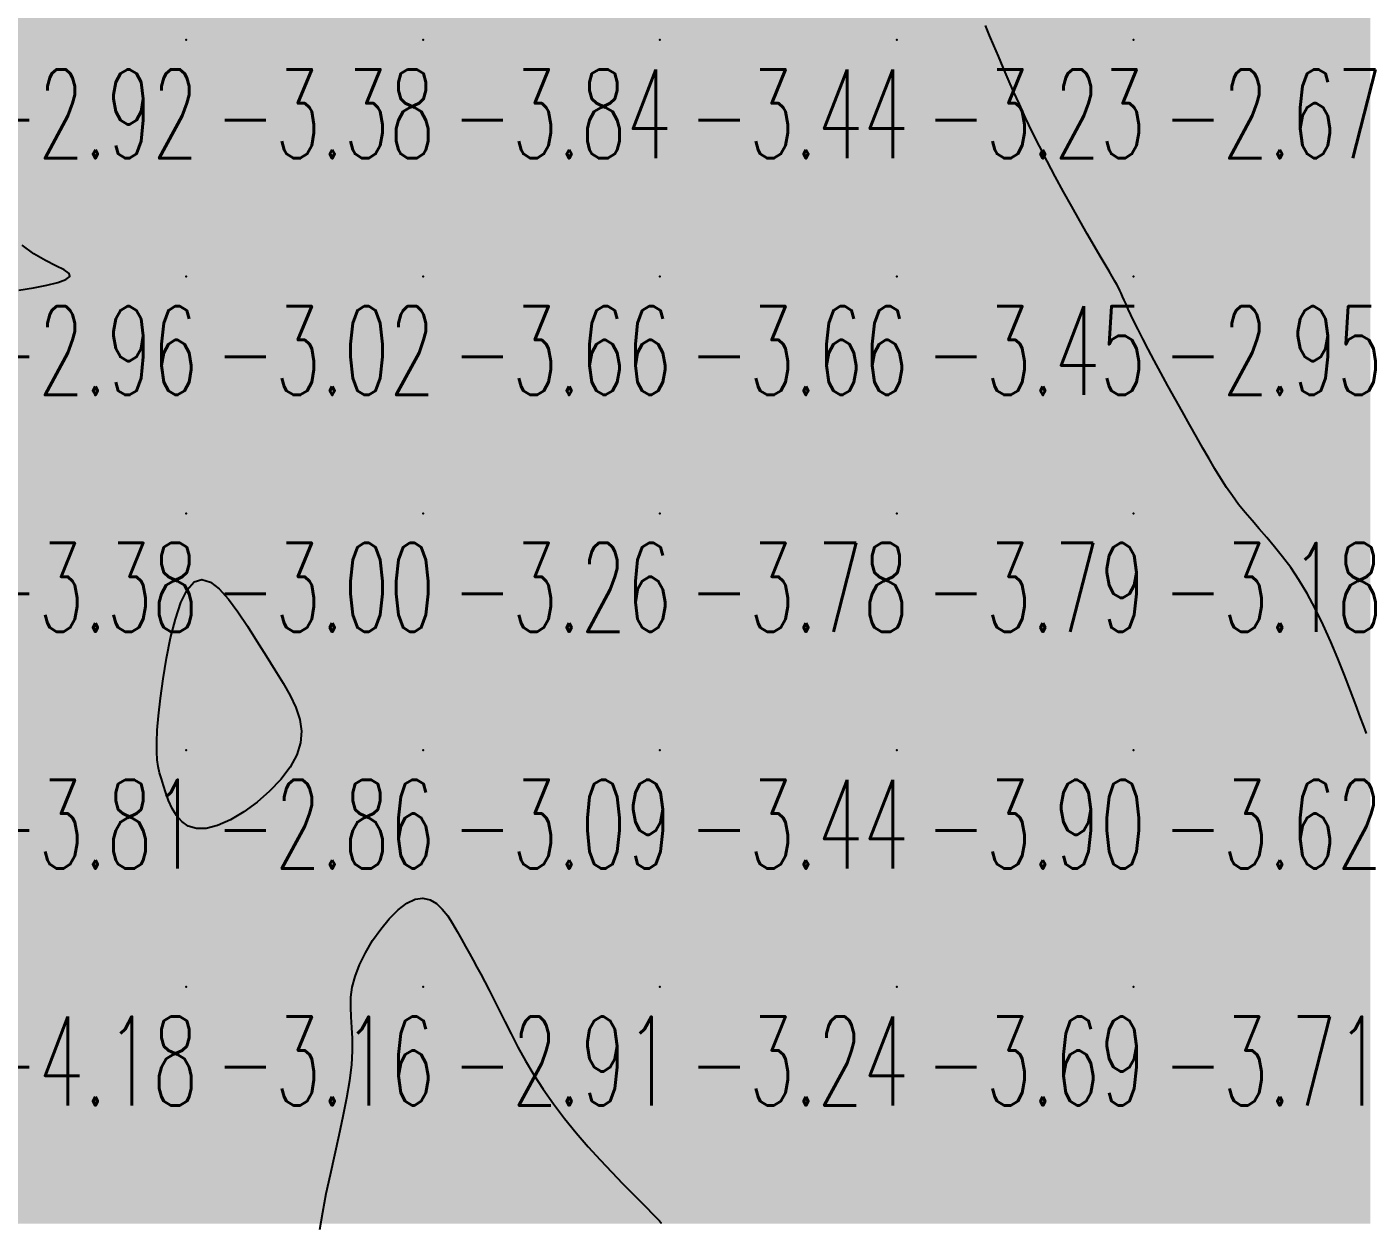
# Model space of a CAD drawing. Header units: millimetres. Extents: x 88261 to 90953, y 390274 to 392322.
# Drawn here: x 90093.5 to 90150.1, y 391737.3 to 391787.8 of the extents above; entities that cross this region are included whole.
import ezdxf
from ezdxf.enums import TextEntityAlignment as Align

# ---------------------------------------------------------------- set-up
doc = ezdxf.new("R2010")
doc.units = ezdxf.units.MM
doc.header["$LTSCALE"] = 25
for name, color, linetype in [('CN_03_00', 7, 'Continuous'), ('COTEAlt', 7, 'Continuous'), ('TN_COLORIAGE', 7, 'Continuous')]:
    doc.layers.add(name, color=color, linetype=linetype)
doc.styles.add('Simplex 1.0', font='Simplex.shx', dxfattribs={"width": 0.99, "height": 2.5})
doc.styles.get("Standard").update_dxf_attribs({"font": 'times.ttf'})

# ---------------------------------------------------------------- blocks, each defined once
blk = doc.blocks.new('COTE')
at = {"color": 0}
blk.add_point((0, 0), dxfattribs=at)
at = {"layer": 'COTEAlt'}
blk.add_attdef('ALT', text='', height=3.75, dxfattribs=at).set_placement((1.25, -1.25), align=Align.TOP_LEFT)

msp = doc.modelspace()

# ---------------------------------------------------------------- linework, layer by layer
at = {"layer": 'CN_03_00', "elevation": -3, "flags": 128}
for points in [[(90150.083, 391757.938), (90149.968, 391758.248), (90149.819, 391758.652), (90149.631, 391759.159), (90149.407, 391759.751), (90149.152, 391760.406), (90148.871, 391761.103), (90148.568, 391761.818), (90148.248, 391762.531), (90147.915, 391763.218), (90147.574, 391763.857), (90147.229, 391764.432), (90146.884, 391764.947), (90146.541, 391765.41), (90146.203, 391765.831), (90145.873, 391766.219), (90145.553, 391766.583), (90145.247, 391766.932), (90144.956, 391767.275), (90144.683, 391767.62), (90144.423, 391767.973), (90144.173, 391768.337), (90143.928, 391768.717), (90143.683, 391769.116), (90143.433, 391769.539), (90143.174, 391769.989), (90142.9, 391770.471), (90142.61, 391770.987), (90142.309, 391771.526), (90142.002, 391772.078), (90141.697, 391772.631), (90141.401, 391773.172), (90141.12, 391773.692), (90140.861, 391774.176), (90140.631, 391774.615), (90140.436, 391775), (90140.272, 391775.332), (90140.136, 391775.617), (90140.023, 391775.861), (90139.929, 391776.07), (90139.851, 391776.248), (90139.784, 391776.401), (90139.724, 391776.534), (90139.667, 391776.655), (90139.607, 391776.773), (90139.537, 391776.901), (90139.451, 391777.051), (90139.344, 391777.235), (90139.21, 391777.464), (90139.041, 391777.751), (90138.833, 391778.107), (90138.581, 391778.54), (90138.292, 391779.041), (90137.974, 391779.597), (90137.637, 391780.195), (90137.29, 391780.822), (90136.94, 391781.465), (90136.598, 391782.11), (90136.271, 391782.745), (90135.967, 391783.358), (90135.686, 391783.948), (90135.425, 391784.514), (90135.183, 391785.056), (90134.957, 391785.576), (90134.744, 391786.071), (90134.543, 391786.544), (90134.352, 391786.994), (90134.169, 391787.422), (90133.989, 391787.839)], [(90093.181, 391776.666), (90093.8, 391776.761), (90094.365, 391776.869), (90094.838, 391776.987), (90095.177, 391777.112), (90095.342, 391777.239), (90095.305, 391777.37), (90095.305, 391777.37), (90095.095, 391777.517), (90094.75, 391777.694), (90094.313, 391777.918), (90093.823, 391778.204), (90093.321, 391778.568)], [(90105.895, 391736.995), (90106.014, 391737.734), (90106.165, 391738.514), (90106.338, 391739.326), (90106.522, 391740.152), (90106.708, 391740.977), (90106.884, 391741.785), (90107.039, 391742.56), (90107.163, 391743.287), (90107.244, 391743.949), (90107.276, 391744.537), (90107.271, 391745.059), (90107.245, 391745.532), (90107.215, 391745.971), (90107.197, 391746.39), (90107.208, 391746.806), (90107.263, 391747.233), (90107.379, 391747.687), (90107.568, 391748.177), (90107.82, 391748.687), (90108.123, 391749.195), (90108.463, 391749.68), (90108.827, 391750.119), (90109.2, 391750.49), (90109.57, 391750.773), (90109.923, 391750.945), (90110.248, 391750.99), (90110.545, 391750.923), (90110.816, 391750.762), (90111.064, 391750.528), (90111.292, 391750.24), (90111.501, 391749.919), (90111.695, 391749.583), (90111.875, 391749.254), (90112.045, 391748.945), (90112.208, 391748.652), (90112.368, 391748.366), (90112.528, 391748.077), (90112.692, 391747.776), (90112.864, 391747.454), (90113.048, 391747.1), (90113.246, 391746.706), (90113.464, 391746.265), (90113.703, 391745.779), (90113.967, 391745.257), (90114.258, 391744.703), (90114.579, 391744.124), (90114.934, 391743.527), (90115.325, 391742.917), (90115.755, 391742.301), (90116.224, 391741.685), (90116.719, 391741.079), (90117.227, 391740.492), (90117.733, 391739.934), (90118.221, 391739.414), (90118.677, 391738.941), (90119.086, 391738.524), (90119.433, 391738.175), (90119.708, 391737.897), (90119.916, 391737.687), (90120.066, 391737.533), (90120.168, 391737.427), (90120.232, 391737.359), (90120.266, 391737.32), (90120.281, 391737.3), (90120.286, 391737.29), (90120.289, 391737.279), (90120.294, 391737.252)]]:
    msp.add_lwpolyline(points, dxfattribs=at)
msp.add_lwpolyline([(90100.683, 391753.924), (90100.341, 391754.028), (90100.062, 391754.22), (90099.836, 391754.478), (90099.655, 391754.781), (90099.51, 391755.107), (90099.392, 391755.437), (90099.293, 391755.747), (90099.206, 391756.024), (90099.131, 391756.284), (90099.071, 391756.547), (90099.029, 391756.836), (90099.007, 391757.173), (90099.007, 391757.58), (90099.032, 391758.079), (90099.084, 391758.692), (90099.165, 391759.429), (90099.276, 391760.255), (90099.418, 391761.12), (90099.59, 391761.976), (90099.793, 391762.775), (90100.027, 391763.468), (90100.293, 391764.008), (90100.59, 391764.346), (90100.918, 391764.447), (90101.272, 391764.335), (90101.647, 391764.045), (90102.036, 391763.615), (90102.434, 391763.081), (90102.835, 391762.479), (90103.234, 391761.847), (90103.623, 391761.221), (90103.997, 391760.63), (90104.341, 391760.073), (90104.641, 391759.545), (90104.88, 391759.035), (90105.043, 391758.538), (90105.116, 391758.046), (90105.083, 391757.55), (90104.928, 391757.044), (90104.644, 391756.524), (90104.25, 391756.004), (90103.773, 391755.502), (90103.241, 391755.039), (90102.68, 391754.631), (90102.117, 391754.297), (90101.58, 391754.057), (90101.094, 391753.929), (90100.683, 391753.924)], close=True, dxfattribs=at)
at = {"layer": 'TN_COLORIAGE', "color": 121}
for points in [[(90100.249, 391797.239, -3), (90091.345, 391788.336, -3), (90100.249, 391787.239, -3), (90091.927, 391787.239, -3)], [(90100.249, 391787.239, -3.796), (90110.249, 391787.239, -3.796), (90110.249, 391797.239, -3.796)], [(90100.249, 391797.239, -3.796), (90100.249, 391787.239, -3.796), (90110.249, 391797.239, -3.796)], [(90110.249, 391787.239, -3.464), (90120.249, 391787.239, -3.464), (90120.249, 391797.239, -3.464)], [(90110.249, 391797.239, -3.464), (90110.249, 391787.239, -3.464), (90120.249, 391797.239, -3.464)], [(90120.249, 391787.239, -3.022), (90130.249, 391787.239, -3.022), (90130.249, 391797.239, -3.022)], [(90120.249, 391797.239, -3.022), (90120.249, 391787.239, -3.022), (90130.249, 391797.239, -3.022)], [(90130.249, 391787.239, -3), (90133.016, 391790.007, -3), (90130.249, 391797.239, -3), (90130.61, 391797.239, -3)], [(90133.016, 391790.007, -3.225), (90134.273, 391787.239, -3.225), (90130.249, 391787.239, -3.225)], [(90100.249, 391787.239, -3), (90091.275, 391778.265, -3), (90100.249, 391777.239, -3), (90097.632, 391777.239, -3)], [(90091.927, 391787.239, -3.375), (90091.275, 391778.265, -3.375), (90100.249, 391787.239, -3.375)], [(90100.249, 391777.239, -3.836), (90110.249, 391777.239, -3.836), (90110.249, 391787.239, -3.836)], [(90100.249, 391787.239, -3.836), (90100.249, 391777.239, -3.836), (90110.249, 391787.239, -3.836)], [(90110.249, 391777.239, -3.438), (90120.249, 391777.239, -3.438), (90120.249, 391787.239, -3.438)], [(90110.249, 391787.239, -3.438), (90110.249, 391777.239, -3.438), (90120.249, 391787.239, -3.438)], [(90120.249, 391777.239, -3.225), (90130.249, 391777.239, -3.225), (90130.249, 391787.239, -3.225)], [(90120.249, 391787.239, -3.225), (90120.249, 391777.239, -3.225), (90130.249, 391787.239, -3.225)], [(90130.249, 391777.239, -3), (90136.007, 391782.998, -3), (90130.249, 391787.239, -3), (90134.273, 391787.239, -3)], [(90136.007, 391782.998, -3.454), (90139.324, 391777.239, -3.454), (90130.249, 391777.239, -3.454)], [(90090.249, 391767.239, -3.015), (90100.249, 391767.239, -3.015), (90100.249, 391777.239, -3.015)], [(90090.249, 391767.239, -3), (90090.249, 391776.214, -3), (90100.249, 391777.239, -3), (90097.632, 391777.239, -3)], [(90100.249, 391777.239, -3.659), (90100.249, 391767.239, -3.659), (90110.249, 391777.239, -3.659)], [(90100.249, 391767.239, -3.659), (90110.249, 391767.239, -3.659), (90110.249, 391777.239, -3.659)], [(90110.249, 391777.239, -3.658), (90110.249, 391767.239, -3.658), (90120.249, 391777.239, -3.658)], [(90110.249, 391767.239, -3.658), (90120.249, 391767.239, -3.658), (90120.249, 391777.239, -3.658)], [(90120.249, 391777.239, -3.454), (90120.249, 391767.239, -3.454), (90130.249, 391777.239, -3.454)], [(90120.249, 391767.239, -3.454), (90130.249, 391767.239, -3.454), (90130.249, 391777.239, -3.454)], [(90130.249, 391767.239, -3), (90139.693, 391776.684, -3), (90130.249, 391777.239, -3), (90139.324, 391777.239, -3)], [(90130.249, 391767.239, -3), (90139.693, 391776.684, -3), (90140.249, 391767.239, -3), (90140.249, 391775.23, -3)], [(90143.099, 391770.09, -3.184), (90140.249, 391775.23, -3.184), (90140.249, 391767.239, -3.184)], [(90143.099, 391770.09, -3.184), (90144.757, 391767.239, -3.184), (90140.249, 391767.239, -3.184)], [(90090.249, 391767.239, -3.003), (90090.249, 391757.239, -3.003), (90100.249, 391767.239, -3.003)], [(90090.249, 391757.239, -3), (90098.767, 391757.239, -3), (90100.249, 391767.239, -3), (90100.249, 391767.017, -3)], [(90110.249, 391767.239, -3), (90103.776, 391760.767, -3), (90100.249, 391767.239, -3), (90100.249, 391767.017, -3)], [(90110.249, 391767.239, -3), (90103.776, 391760.767, -3), (90110.249, 391757.239, -3), (90106.386, 391757.239, -3)], [(90110.249, 391757.239, -3.778), (90120.249, 391757.239, -3.778), (90120.249, 391767.239, -3.778)], [(90110.249, 391767.239, -3.778), (90110.249, 391757.239, -3.778), (90120.249, 391767.239, -3.778)], [(90120.249, 391757.239, -3.786), (90130.249, 391757.239, -3.786), (90130.249, 391767.239, -3.786)], [(90120.249, 391767.239, -3.786), (90120.249, 391757.239, -3.786), (90130.249, 391767.239, -3.786)], [(90130.249, 391757.239, -3.184), (90140.249, 391757.239, -3.184), (90140.249, 391767.239, -3.184)], [(90130.249, 391767.239, -3.184), (90130.249, 391757.239, -3.184), (90140.249, 391767.239, -3.184)], [(90140.249, 391757.239, -3), (90147.609, 391764.6, -3), (90140.249, 391767.239, -3), (90144.757, 391767.239, -3)], [(90140.249, 391757.239, -3), (90147.609, 391764.6, -3), (90150.249, 391757.239, -3), (90150.249, 391757.504, -3)], [(90090.249, 391752.004, -3), (90091.594, 391748.585, -3), (90090.249, 391757.239, -3), (90099.185, 391756.176, -3)], [(90099.185, 391756.176, -3.805), (90098.767, 391757.239, -3.805), (90090.249, 391757.239, -3.805)], [(90100.249, 391747.239, -3), (90100.249, 391752.539, -3), (90110.249, 391757.239, -3), (90106.386, 391757.239, -3)], [(90100.249, 391747.239, -3), (90106.553, 391747.239, -3), (90110.249, 391757.239, -3), (90110.249, 391752.362, -3)], [(90120.249, 391757.239, -3), (90111.989, 391748.98, -3), (90110.249, 391757.239, -3), (90110.249, 391752.362, -3)], [(90120.249, 391757.239, -3), (90111.989, 391748.98, -3), (90120.249, 391747.239, -3), (90113.045, 391747.239, -3)], [(90120.249, 391757.239, -3.899), (90120.249, 391747.239, -3.899), (90130.249, 391757.239, -3.899)], [(90120.249, 391747.239, -3.899), (90130.249, 391747.239, -3.899), (90130.249, 391757.239, -3.899)], [(90130.249, 391757.239, -3.625), (90130.249, 391747.239, -3.625), (90140.249, 391757.239, -3.625)], [(90130.249, 391747.239, -3.625), (90140.249, 391747.239, -3.625), (90140.249, 391757.239, -3.625)], [(90140.249, 391757.239, -3.006), (90140.249, 391747.239, -3.006), (90150.249, 391757.239, -3.006)], [(90140.249, 391747.239, -3.006), (90150.249, 391747.239, -3.006), (90150.249, 391757.239, -3.006)], [(90091.988, 391747.239, -3), (90091.594, 391748.585, -3), (90100.249, 391747.239, -3), (90099.185, 391756.176, -3)], [(90099.185, 391756.176, -3.158), (90100.249, 391752.539, -3.158), (90100.249, 391747.239, -3.158)], [(90090.888, 391737.879, -3.158), (90091.988, 391747.239, -3.158), (90100.249, 391747.239, -3.158)], [(90090.996, 391737.239, -3.158), (90090.888, 391737.879, -3.158), (90100.249, 391737.239, -3.158), (90100.249, 391747.239, -3.158)], [(90100.249, 391737.239, -3), (90107.814, 391744.804, -3), (90100.249, 391747.239, -3), (90106.553, 391747.239, -3)], [(90115.309, 391742.299, -3.239), (90113.045, 391747.239, -3.239), (90120.249, 391747.239, -3.239)], [(90115.309, 391742.299, -3.239), (90120.249, 391737.366, -3.239), (90120.249, 391747.239, -3.239)], [(90130.249, 391747.239, -3), (90120.293, 391737.284, -3), (90120.249, 391747.239, -3), (90120.249, 391737.366, -3)], [(90130.249, 391747.239, -3), (90120.293, 391737.284, -3), (90130.249, 391737.239, -3), (90120.297, 391737.239, -3)], [(90130.249, 391747.239, -3.712), (90130.249, 391737.239, -3.712), (90140.249, 391747.239, -3.712)], [(90130.249, 391737.239, -3.712), (90140.249, 391737.239, -3.712), (90140.249, 391747.239, -3.712)], [(90140.249, 391747.239, -3.201), (90140.249, 391737.239, -3.201), (90150.249, 391747.239, -3.201)], [(90140.249, 391737.239, -3.201), (90150.249, 391737.239, -3.201), (90150.249, 391747.239, -3.201)], [(90105.656, 391737.239, -3.288), (90107.814, 391744.804, -3.288), (90100.249, 391737.239, -3.288)]]:
    msp.add_solid(points, dxfattribs=at)
at = {"layer": 'TN_COLORIAGE', "color": 111}
for points in [[(90134.273, 391787.239, -2.411), (90133.016, 391790.007, -2.411), (90140.249, 391787.239, -2.411), (90140.249, 391797.239, -2.411)], [(90140.249, 391787.239, -2.092), (90150.249, 391787.239, -2.092), (90150.249, 391797.239, -2.092)], [(90140.249, 391797.239, -2.092), (90140.249, 391787.239, -2.092), (90150.249, 391797.239, -2.092)], [(90134.273, 391787.239, -2.665), (90136.007, 391782.998, -2.665), (90140.249, 391787.239, -2.665)], [(90139.324, 391777.239, -2.665), (90136.007, 391782.998, -2.665), (90140.249, 391777.239, -2.665), (90140.249, 391787.239, -2.665)], [(90140.249, 391777.239, -2.229), (90150.249, 391777.239, -2.229), (90150.249, 391787.239, -2.229)], [(90140.249, 391787.239, -2.229), (90140.249, 391777.239, -2.229), (90150.249, 391787.239, -2.229)], [(90097.632, 391777.239, -2.957), (90091.275, 391778.265, -2.957), (90090.249, 391777.239, -2.957)], [(90097.632, 391777.239, -2.957), (90090.249, 391776.214, -2.957), (90090.249, 391777.239, -2.957)], [(90139.324, 391777.239, -2.954), (90139.693, 391776.684, -2.954), (90140.249, 391777.239, -2.954)], [(90140.249, 391775.23, -2.954), (90139.693, 391776.684, -2.954), (90140.249, 391777.239, -2.954)], [(90140.249, 391775.23, -2.539), (90143.099, 391770.09, -2.539), (90140.249, 391777.239, -2.539), (90150.249, 391777.239, -2.539)], [(90144.757, 391767.239, -2.539), (90143.099, 391770.09, -2.539), (90150.249, 391767.239, -2.539), (90150.249, 391777.239, -2.539)], [(90100.249, 391767.017, -2.86), (90098.767, 391757.239, -2.86), (90100.249, 391757.239, -2.86)], [(90100.249, 391767.017, -2.86), (90103.776, 391760.767, -2.86), (90100.249, 391757.239, -2.86)], [(90144.757, 391767.239, -2.776), (90147.609, 391764.6, -2.776), (90150.249, 391767.239, -2.776)], [(90150.249, 391757.504, -2.776), (90147.609, 391764.6, -2.776), (90150.249, 391767.239, -2.776)], [(90106.386, 391757.239, -2.86), (90103.776, 391760.767, -2.86), (90100.249, 391757.239, -2.86)], [(90098.767, 391757.239, -2.86), (90099.185, 391756.176, -2.86), (90100.249, 391757.239, -2.86)], [(90100.249, 391752.539, -2.86), (90099.185, 391756.176, -2.86), (90100.249, 391757.239, -2.86)], [(90106.386, 391757.239, -2.86), (90100.249, 391752.539, -2.86), (90100.249, 391757.239, -2.86)], [(90110.249, 391752.362, -2.907), (90106.553, 391747.239, -2.907), (90110.249, 391747.239, -2.907)], [(90110.249, 391752.362, -2.907), (90111.989, 391748.98, -2.907), (90110.249, 391747.239, -2.907)], [(90113.045, 391747.239, -2.907), (90111.989, 391748.98, -2.907), (90110.249, 391747.239, -2.907)], [(90107.814, 391744.804, -2.756), (90105.656, 391737.239, -2.756), (90110.249, 391747.239, -2.756), (90110.249, 391737.239, -2.756)], [(90106.553, 391747.239, -2.907), (90107.814, 391744.804, -2.907), (90110.249, 391747.239, -2.907)], [(90113.045, 391747.239, -2.756), (90115.309, 391742.299, -2.756), (90110.249, 391747.239, -2.756), (90110.249, 391737.239, -2.756)], [(90120.249, 391737.366, -2.756), (90115.309, 391742.299, -2.756), (90120.249, 391737.239, -2.756), (90110.249, 391737.239, -2.756)], [(90120.249, 391737.366, -2.997), (90120.293, 391737.284, -2.997), (90120.249, 391737.239, -2.997)], [(90120.297, 391737.239, -2.997), (90120.293, 391737.284, -2.997), (90120.249, 391737.239, -2.997)]]:
    msp.add_solid(points, dxfattribs=at)

# ---------------------------------------------------------------- block references
at = {"layer": 'COTEAlt'}
ref = msp.add_blockref('COTE', (90090.249, 391787.239), dxfattribs=at)
ref.add_attrib('ALT', '-2.92', dxfattribs={"height": 3.75, "style": 'Simplex 1.0', "width": 0.6}).set_placement((90091.499, 391785.989), align=Align.TOP_LEFT)
ref = msp.add_blockref('COTE', (90100.249, 391787.239), dxfattribs=at)
ref.add_attrib('ALT', '-3.38', dxfattribs={"height": 3.75, "style": 'Simplex 1.0', "width": 0.6}).set_placement((90101.499, 391785.989), align=Align.TOP_LEFT)
ref = msp.add_blockref('COTE', (90110.249, 391787.239), dxfattribs=at)
ref.add_attrib('ALT', '-3.84', dxfattribs={"height": 3.75, "style": 'Simplex 1.0', "width": 0.6}).set_placement((90111.499, 391785.989), align=Align.TOP_LEFT)
ref = msp.add_blockref('COTE', (90120.249, 391787.239), dxfattribs=at)
ref.add_attrib('ALT', '-3.44', dxfattribs={"height": 3.75, "style": 'Simplex 1.0', "width": 0.6}).set_placement((90121.499, 391785.989), align=Align.TOP_LEFT)
ref = msp.add_blockref('COTE', (90130.249, 391787.239), dxfattribs=at)
ref.add_attrib('ALT', '-3.23', dxfattribs={"height": 3.75, "style": 'Simplex 1.0', "width": 0.6}).set_placement((90131.499, 391785.989), align=Align.TOP_LEFT)
ref = msp.add_blockref('COTE', (90140.249, 391787.239), dxfattribs=at)
ref.add_attrib('ALT', '-2.67', dxfattribs={"height": 3.75, "style": 'Simplex 1.0', "width": 0.6}).set_placement((90141.499, 391785.989), align=Align.TOP_LEFT)
ref = msp.add_blockref('COTE', (90090.249, 391777.239), dxfattribs=at)
ref.add_attrib('ALT', '-2.96', dxfattribs={"height": 3.75, "style": 'Simplex 1.0', "width": 0.6}).set_placement((90091.499, 391775.989), align=Align.TOP_LEFT)
ref = msp.add_blockref('COTE', (90100.249, 391777.239), dxfattribs=at)
ref.add_attrib('ALT', '-3.02', dxfattribs={"height": 3.75, "style": 'Simplex 1.0', "width": 0.6}).set_placement((90101.499, 391775.989), align=Align.TOP_LEFT)
ref = msp.add_blockref('COTE', (90110.249, 391777.239), dxfattribs=at)
ref.add_attrib('ALT', '-3.66', dxfattribs={"height": 3.75, "style": 'Simplex 1.0', "width": 0.6}).set_placement((90111.499, 391775.989), align=Align.TOP_LEFT)
ref = msp.add_blockref('COTE', (90120.249, 391777.239), dxfattribs=at)
ref.add_attrib('ALT', '-3.66', dxfattribs={"height": 3.75, "style": 'Simplex 1.0', "width": 0.6}).set_placement((90121.499, 391775.989), align=Align.TOP_LEFT)
ref = msp.add_blockref('COTE', (90130.249, 391777.239), dxfattribs=at)
ref.add_attrib('ALT', '-3.45', dxfattribs={"height": 3.75, "style": 'Simplex 1.0', "width": 0.6}).set_placement((90131.499, 391775.989), align=Align.TOP_LEFT)
ref = msp.add_blockref('COTE', (90140.249, 391777.239), dxfattribs=at)
ref.add_attrib('ALT', '-2.95', dxfattribs={"height": 3.75, "style": 'Simplex 1.0', "width": 0.6}).set_placement((90141.499, 391775.989), align=Align.TOP_LEFT)
ref = msp.add_blockref('COTE', (90090.249, 391767.239), dxfattribs=at)
ref.add_attrib('ALT', '-3.38', dxfattribs={"height": 3.75, "style": 'Simplex 1.0', "width": 0.6}).set_placement((90091.499, 391765.989), align=Align.TOP_LEFT)
ref = msp.add_blockref('COTE', (90100.249, 391767.239), dxfattribs=at)
ref.add_attrib('ALT', '-3.00', dxfattribs={"height": 3.75, "style": 'Simplex 1.0', "width": 0.6}).set_placement((90101.499, 391765.989), align=Align.TOP_LEFT)
ref = msp.add_blockref('COTE', (90110.249, 391767.239), dxfattribs=at)
ref.add_attrib('ALT', '-3.26', dxfattribs={"height": 3.75, "style": 'Simplex 1.0', "width": 0.6}).set_placement((90111.499, 391765.989), align=Align.TOP_LEFT)
ref = msp.add_blockref('COTE', (90120.249, 391767.239), dxfattribs=at)
ref.add_attrib('ALT', '-3.78', dxfattribs={"height": 3.75, "style": 'Simplex 1.0', "width": 0.6}).set_placement((90121.499, 391765.989), align=Align.TOP_LEFT)
ref = msp.add_blockref('COTE', (90130.249, 391767.239), dxfattribs=at)
ref.add_attrib('ALT', '-3.79', dxfattribs={"height": 3.75, "style": 'Simplex 1.0', "width": 0.6}).set_placement((90131.499, 391765.989), align=Align.TOP_LEFT)
ref = msp.add_blockref('COTE', (90140.249, 391767.239), dxfattribs=at)
ref.add_attrib('ALT', '-3.18', dxfattribs={"height": 3.75, "style": 'Simplex 1.0', "width": 0.6}).set_placement((90141.499, 391765.989), align=Align.TOP_LEFT)
ref = msp.add_blockref('COTE', (90090.249, 391757.239), dxfattribs=at)
ref.add_attrib('ALT', '-3.81', dxfattribs={"height": 3.75, "style": 'Simplex 1.0', "width": 0.6}).set_placement((90091.499, 391755.989), align=Align.TOP_LEFT)
ref = msp.add_blockref('COTE', (90100.249, 391757.239), dxfattribs=at)
ref.add_attrib('ALT', '-2.86', dxfattribs={"height": 3.75, "style": 'Simplex 1.0', "width": 0.6}).set_placement((90101.499, 391755.989), align=Align.TOP_LEFT)
ref = msp.add_blockref('COTE', (90110.249, 391757.239), dxfattribs=at)
ref.add_attrib('ALT', '-3.09', dxfattribs={"height": 3.75, "style": 'Simplex 1.0', "width": 0.6}).set_placement((90111.499, 391755.989), align=Align.TOP_LEFT)
ref = msp.add_blockref('COTE', (90120.249, 391757.239), dxfattribs=at)
ref.add_attrib('ALT', '-3.44', dxfattribs={"height": 3.75, "style": 'Simplex 1.0', "width": 0.6}).set_placement((90121.499, 391755.989), align=Align.TOP_LEFT)
ref = msp.add_blockref('COTE', (90130.249, 391757.239), dxfattribs=at)
ref.add_attrib('ALT', '-3.90', dxfattribs={"height": 3.75, "style": 'Simplex 1.0', "width": 0.6}).set_placement((90131.499, 391755.989), align=Align.TOP_LEFT)
ref = msp.add_blockref('COTE', (90140.249, 391757.239), dxfattribs=at)
ref.add_attrib('ALT', '-3.62', dxfattribs={"height": 3.75, "style": 'Simplex 1.0', "width": 0.6}).set_placement((90141.499, 391755.989), align=Align.TOP_LEFT)
ref = msp.add_blockref('COTE', (90090.249, 391747.239), dxfattribs=at)
ref.add_attrib('ALT', '-4.18', dxfattribs={"height": 3.75, "style": 'Simplex 1.0', "width": 0.6}).set_placement((90091.499, 391745.989), align=Align.TOP_LEFT)
ref = msp.add_blockref('COTE', (90100.249, 391747.239), dxfattribs=at)
ref.add_attrib('ALT', '-3.16', dxfattribs={"height": 3.75, "style": 'Simplex 1.0', "width": 0.6}).set_placement((90101.499, 391745.989), align=Align.TOP_LEFT)
ref = msp.add_blockref('COTE', (90110.249, 391747.239), dxfattribs=at)
ref.add_attrib('ALT', '-2.91', dxfattribs={"height": 3.75, "style": 'Simplex 1.0', "width": 0.6}).set_placement((90111.499, 391745.989), align=Align.TOP_LEFT)
ref = msp.add_blockref('COTE', (90120.249, 391747.239), dxfattribs=at)
ref.add_attrib('ALT', '-3.24', dxfattribs={"height": 3.75, "style": 'Simplex 1.0', "width": 0.6}).set_placement((90121.499, 391745.989), align=Align.TOP_LEFT)
ref = msp.add_blockref('COTE', (90130.249, 391747.239), dxfattribs=at)
ref.add_attrib('ALT', '-3.69', dxfattribs={"height": 3.75, "style": 'Simplex 1.0', "width": 0.6}).set_placement((90131.499, 391745.989), align=Align.TOP_LEFT)
ref = msp.add_blockref('COTE', (90140.249, 391747.239), dxfattribs=at)
ref.add_attrib('ALT', '-3.71', dxfattribs={"height": 3.75, "style": 'Simplex 1.0', "width": 0.6}).set_placement((90141.499, 391745.989), align=Align.TOP_LEFT)

doc.saveas('drawing.dxf')
